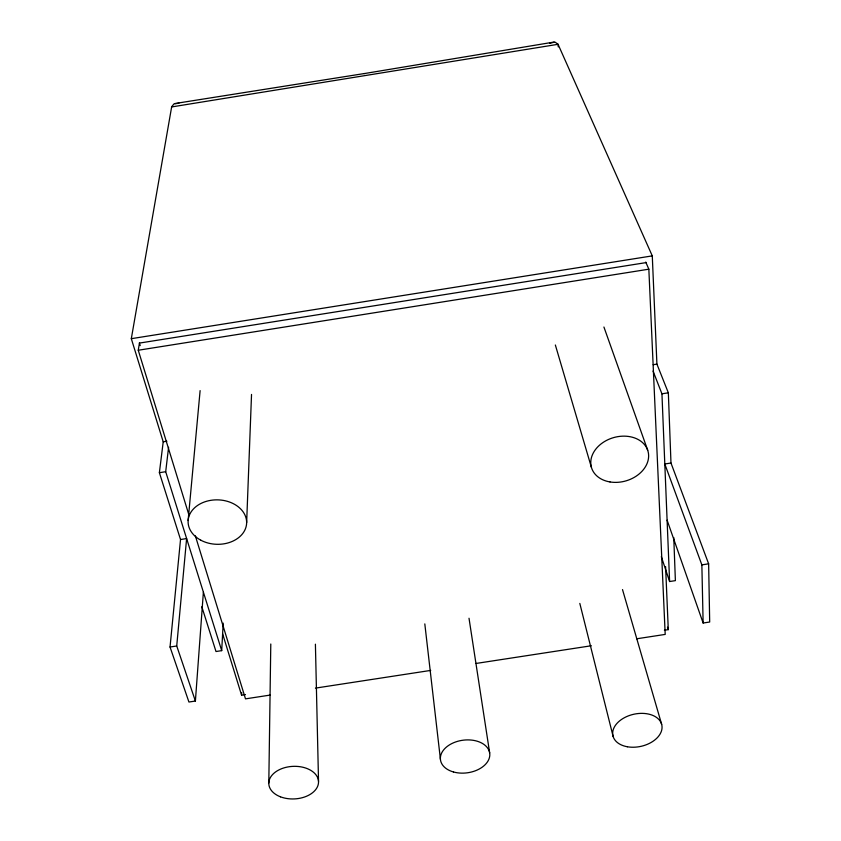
<?xml version="1.0" encoding="UTF-8"?>
<svg xmlns="http://www.w3.org/2000/svg" width="841" height="841" viewBox="0 0 841 841"><rect width="100%" height="100%" fill="white"/><g stroke="black" fill="none" stroke-linecap="round" stroke-linejoin="round"><path stroke-width="1.26" d="M268.805 783.055L270.791 644.006M245.477 694.592L241.588 695.192L241.682 692.574M246.644 522.629L251.533 394.429M201.808 606.729L216 651.523L221.698 650.64L223.201 623.128M178.975 103.17L173.908 103.958L171.669 106.786L131.312 338.681L163.217 441.819L159.38 472.695L180.531 539.523L170.04 647.023L188.931 702.025L195.396 701.037L203.385 592.127M188.132 520.495L200.116 390.613M195.396 701.037L176.726 645.983L186.618 538.566L180.531 539.523M221.698 650.64L165.698 471.706L168.589 447.275M188.794 514.524L138.26 350.245L139.522 342.592M549.667 43.259L554.923 42.071L557.993 44.163L652.28 255.885L656.916 364.111L668.343 392.81L670.981 463.023L708.637 563.827L709.688 622.014L703.129 623.023L667.102 520.169M364.1 73.609L554.051 42.061M171.638 106.944L558.056 44.3L558.266 46.917M175.117 103.506L364.353 73.545M131.312 338.681L652.28 255.885M645.983 262.623L139.438 343.086L140.205 345.588M138.26 350.245L648.842 269.194L665.199 634.408L636.7 638.792M163.217 441.819L166.896 441.241M653.184 364.7L656.916 364.111M159.38 472.695L165.698 471.706M653.047 371.07L661.941 393.809L668.343 392.81M670.981 463.023L664.8 463.99L701.857 564.868L703.129 623.023M170.04 647.023L176.726 645.983M701.857 564.868L708.637 563.827M661.31 556.668L669.604 581.53L675.386 580.637L673.767 537.525M664.401 630.235L668.29 629.636L665.588 566.645M270.108 695.087L245.498 698.86L195.354 535.843M315.449 688.117L430.729 670.414M476.069 663.454L591.36 645.751M645.741 262.056L648.842 269.194M603.922 327.023L647.717 450.292M667.491 627.144L668.29 629.636M222.592 633.778L241.588 695.192M555.354 344.999L591.37 467.228M622.508 589.573L661.667 724.395M579.817 603.418L613.142 736.527M469.015 618.24L489.672 752.958M424.81 623.896L440.421 759.276M661.941 393.809L669.604 581.53M315.407 644.185L318.529 781.384M280.463 796.816A24.883 16.294 -2.7 0 0 318.518 782.54A24.883 16.294 -2.7 0 0 282.019 768.548A24.883 16.294 -2.7 0 0 280.463 796.816M627.312 746.755A25.02 16.442 -12.4 0 0 661.92 725.541A25.02 16.442 -12.4 0 0 622.855 718.592A25.02 16.442 -12.4 0 0 627.312 746.755M453.488 771.975A24.841 16.442 -7.6 0 0 489.798 754.125A24.841 16.442 -7.6 0 0 452.006 743.476A24.841 16.442 -7.6 0 0 453.488 771.975M200.799 540.195A29.288 22.234 1.8 0 0 246.55 524.206A29.288 22.234 1.8 0 0 204.741 501.856A29.288 22.234 1.8 0 0 200.799 540.195M609.998 481.946A29.424 22.507 -16.3 0 0 648.159 451.838A29.424 22.507 -16.3 0 0 600.937 444.016A29.424 22.507 -16.3 0 0 609.998 481.946"/></g></svg>
